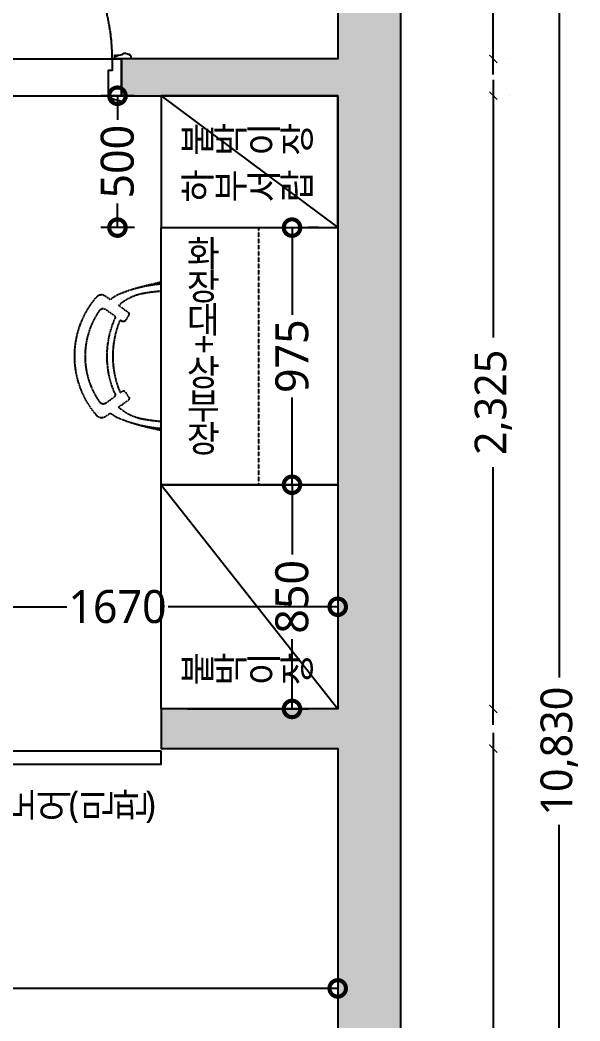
# Model space of a CAD drawing. Header units: millimetres. Extents: x -41292 to 298682, y -22072 to 33155.
# Drawn here: x -26868 to -24744, y 22725 to 26520 of the extents above; entities that cross this region are included whole.
import ezdxf

# ---------------------------------------------------------------- set-up
doc = ezdxf.new("R2010")
doc.units = ezdxf.units.MM
for name, pattern in [('( Hidden )', [0.375, 0.25, -0.125]), ('CONT', [2, 1, 1]), ('DH-HID2', [1.2, 0.8, -0.4]), ('HID1', [0.375, 0.25, -0.125]), ('HIDDEN', [9.525, 6.35, -3.175])]:
    doc.linetypes.add(name, pattern=pattern)
for name, color, linetype in [('0-ELC TEXT', 7, 'Continuous'), ('02-WAL', 2, 'Continuous'), ('06-FUR', 6, 'Continuous'), ('3.기호.계단선', 30, 'Continuous'), ('F-地坪分割线', 251, 'Continuous'), ('FU-FURM', 251, 'DH-HID2'), ('P-门', 4, 'Continuous'), ('S-DIM', 7, 'Continuous'), ('인테리어_가구_사입', 5, 'HID1'), ('인테리어_가구_제작', 6, 'Continuous'), ('인테리어_해치_벽체', 8, 'Continuous')]:
    doc.layers.add(name, color=color, linetype=linetype)
doc.styles.add('HY 울릉도 L', font='@Microsoft JhengHei UI Light.ttf')
doc.styles.add('넥슨고딕', font='@Microsoft JhengHei Light.ttf')
doc.styles.add('코레일둥고', font='@Microsoft JhengHei Light.ttf')
doc.dimstyles.new('50', dxfattribs={"dimscale": 50, "dimtxt": 2.5, "dimasz": 2.5, "dimexe": 1.25, "dimexo": 2, "dimtad": 0, "dimdec": 0, "dimtxsty": '넥슨고딕', "dimblk": 'DOTSMALL', "dimcen": 2.5, "dimclrd": 1, "dimclre": 1, "dimclrt": 2, "dimadec": 0, "dimazin": 0, "dimtfac": 1, "dimtdec": 0, "dimtix": 1, "dimtmove": 0, "dimatfit": 3, "dimldrblk": 'DOTSMALL', "dimfxl": 1.25, "dimarcsym": 0})
doc.dimstyles.new('60', dxfattribs={"dimscale": 60, "dimtxt": 2, "dimasz": 0.5, "dimexe": 1, "dimexo": 1, "dimgap": 1, "dimtad": 0, "dimdec": 0, "dimrnd": 0.05, "dimdsep": 46, "dimlunit": 6, "dimtxsty": 'HY 울릉도 L', "dimblk": 'ARCHTICK', "dimcen": 2.5, "dimdle": 1, "dimclrd": 1, "dimclre": 1, "dimclrt": 2, "dimadec": 0, "dimazin": 0, "dimtfac": 1, "dimtdec": 0, "dimtix": 1, "dimtmove": 2, "dimatfit": 3, "dimldrblk": 'ARCHTICK', "dimfxl": 1, "dimlwd": -1, "dimlwe": -1, "dimarcsym": 0})

# ---------------------------------------------------------------- blocks, each defined once
blk = doc.blocks.new('책상의자')
at = {"layer": '인테리어_가구_사입', "color": 8, "linetype": '( Hidden )', "ltscale": 5}
for p, q in [((113786.8, 53823.7), (113807.4, 53809.3)), ((113838.2, 53786.6), (113874.9, 53760.9)), ((113788.9, 53772.6), (113820.9, 53749.4)), ((113877.5, 53748.9), (113865.7, 53729.5)), ((113846.1, 53731.5), (113852.8, 53726.8)), ((113788.4, 53415.1), (113820.7, 53437.8)), ((113845.5, 53456.1), (113852.2, 53460.8)), ((113876.9, 53438.7), (113865.1, 53458.1)), ((113839.2, 53400.4), (113874.3, 53426.6)), ((113786.3, 53363.9), (113807.5, 53378.7))]:
    blk.add_line(p, q, dxfattribs=at)
for centre, radius, start, end in [((114046, 53333.6), 537.1, 94.9511, 113.2594), ((114223.6, 52767.3), 1130.5, 101.4265, 106.4653), ((114017.1, 53593.5), 344.7, 138.9979, 220.9366), ((113774.1, 53804.9), 22.6, 55.9255, 139.2632), ((113889.8, 53714), 126, 116.2601, 130.7423), ((113965.2, 53647.6), 188.2, 97.4888, 132.391), ((114031, 53338.1), 504.3, 93.5561, 100.3197), ((114017.1, 53593.5), 304.1, 145.1572, 214.759), ((113780.5, 53760.4), 14.6, 55.4796, 152.3609), ((113813.6, 53739.7), 12, 333.6604, 52.9211), ((113869.7, 53753.5), 9.04, 328.7055, 55.0134), ((114150.9, 53593.5), 355.5, 156.6602, 203.3178), ((114173.5, 53593.5), 355.5, 157.1535, 202.7371), ((113858, 53734.2), 9.04, 235.0126, 328.706), ((113813.5, 53447.4), 12, 307.105, 26.3658), ((113857.4, 53453.4), 9.04, 31.3201, 125.0127), ((113869.2, 53434), 9.04, 305.0127, 31.3206), ((113780, 53427.3), 14.6, 207.6657, 304.5466), ((113965.2, 53540.1), 188.2, 227.9325, 262.5373), ((113773.6, 53382.6), 22.6, 220.7632, 304.1005), ((113890, 53474), 126, 229.1315, 243.7661), ((114045.9, 53854), 537.1, 246.7667, 265.0616), ((114223.3, 54420.5), 1130.5, 253.5608, 258.593), ((114030.8, 53849.6), 504.3, 259.7064, 266.4572)]:
    blk.add_arc(centre, radius, start, end, dxfattribs=at)
blk = doc.blocks.new('_ArchTick')
at = {"color": 0, "linetype": 'ByBlock', "const_width": 0.15}
blk.add_lwpolyline([(-0.5, -0.5), (0.5, 0.5)], dxfattribs=at)
blk = doc.blocks.new('*D71')
at = {"layer": '3.기호.계단선', "color": 1, "transparency": 16777216}
for p, q in [((-25073.1, 29223.4), (-25073.1, 28014.9)), ((-25013.1, 29163.4), (-25013.1, 29163.4)), ((-25073.1, 26313.4), (-25073.1, 27521.9)), ((-25013.1, 26373.4), (-25013.1, 26373.4))]:
    blk.add_line(p, q, dxfattribs=at)
at = {"layer": 'Defpoints', "color": 0, "transparency": 16777216}
for p in [(-25073.1, 29163.4), (-25073.1, 26373.4), (-25073.1, 26373.4)]:
    blk.add_point(p, dxfattribs=at)
at = {"layer": '3.기호.계단선', "color": 1, "transparency": 16777216, "xscale": 30, "yscale": 30, "zscale": 30}
for p, rotation in [((-25073.1, 29163.4), 90), ((-25073.1, 26373.4), 270)]:
    blk.add_blockref('_ArchTick', p, dxfattribs=dict(at, rotation=rotation))
at = {"layer": '3.기호.계단선', "color": 2, "transparency": 16777216, "insert": (-25073.1, 27768.4), "char_height": 120, "attachment_point": 5, "rotation": 90, "style": 'HY 울릉도 L'}
blk.add_mtext('2,790', dxfattribs=at)
blk = doc.blocks.new('*D72')
at = {"layer": '3.기호.계단선', "color": 1, "transparency": 16777216}
for p, q in [((-25073.1, 26293.4), (-25073.1, 25316.5)), ((-25013.1, 26233.4), (-25013.1, 26233.4)), ((-25073.1, 23848.4), (-25073.1, 24825.3)), ((-25013.1, 23908.4), (-25013.1, 23908.4))]:
    blk.add_line(p, q, dxfattribs=at)
at = {"layer": 'Defpoints', "color": 0, "transparency": 16777216}
for p in [(-25073.1, 26233.4), (-25073.1, 23908.4), (-25073.1, 23908.4)]:
    blk.add_point(p, dxfattribs=at)
at = {"layer": '3.기호.계단선', "color": 1, "transparency": 16777216, "xscale": 30, "yscale": 30, "zscale": 30}
for p, rotation in [((-25073.1, 26233.4), 90), ((-25073.1, 23908.4), 270)]:
    blk.add_blockref('_ArchTick', p, dxfattribs=dict(at, rotation=rotation))
at = {"layer": '3.기호.계단선', "color": 2, "transparency": 16777216, "insert": (-25073.1, 25070.9), "char_height": 120, "attachment_point": 5, "rotation": 90, "style": 'HY 울릉도 L'}
blk.add_mtext('2,325', dxfattribs=at)
blk = doc.blocks.new('*D73')
at = {"layer": '3.기호.계단선', "color": 1, "transparency": 16777216}
for p, q in [((-25073.1, 23818.4), (-25073.1, 22169.1)), ((-25013.1, 23758.4), (-25013.1, 23758.4)), ((-25073.1, 20028.4), (-25073.1, 21677.7)), ((-25013.1, 20088.4), (-25013.1, 20088.4))]:
    blk.add_line(p, q, dxfattribs=at)
at = {"layer": 'Defpoints', "color": 0, "transparency": 16777216}
for p in [(-25073.1, 23758.4), (-25073.1, 20088.4), (-25073.1, 20088.4)]:
    blk.add_point(p, dxfattribs=at)
at = {"layer": '3.기호.계단선', "color": 1, "transparency": 16777216, "xscale": 30, "yscale": 30, "zscale": 30}
for p, rotation in [((-25073.1, 23758.4), 90), ((-25073.1, 20088.4), 270)]:
    blk.add_blockref('_ArchTick', p, dxfattribs=dict(at, rotation=rotation))
at = {"layer": '3.기호.계단선', "color": 2, "transparency": 16777216, "insert": (-25073.1, 21923.4), "char_height": 120, "attachment_point": 5, "rotation": 90, "style": 'HY 울릉도 L'}
blk.add_mtext('3,670', dxfattribs=at)
blk = doc.blocks.new('*D75')
at = {"layer": '3.기호.계단선', "color": 1, "transparency": 16777216}
for p, q in [((-24823.1, 29223.4), (-24823.1, 24027.7)), ((-25013.1, 29163.4), (-24763.1, 29163.4)), ((-24823.1, 18273.4), (-24823.1, 23469.2)), ((-25013.1, 18333.4), (-24763.1, 18333.4))]:
    blk.add_line(p, q, dxfattribs=at)
at = {"layer": 'Defpoints', "color": 0, "transparency": 16777216}
for p in [(-25073.1, 29163.4), (-25073.1, 18333.4), (-24823.1, 18333.4)]:
    blk.add_point(p, dxfattribs=at)
at = {"layer": '3.기호.계단선', "color": 1, "transparency": 16777216, "xscale": 30, "yscale": 30, "zscale": 30}
for p, rotation in [((-24823.1, 29163.4), 90), ((-24823.1, 18333.4), 270)]:
    blk.add_blockref('_ArchTick', p, dxfattribs=dict(at, rotation=rotation))
at = {"layer": '3.기호.계단선', "color": 2, "transparency": 16777216, "insert": (-24823.1, 23748.4), "char_height": 120, "attachment_point": 5, "rotation": 90, "style": 'HY 울릉도 L'}
blk.add_mtext('10,830', dxfattribs=at)
blk = doc.blocks.new('shdushs')
at = {"layer": '인테리어_해치_벽체'}
h = blk.add_hatch(color=256, dxfattribs=at)
h.dxf.hatch_style = 1
h.paths.add_polyline_path([(278642.7, 3821.1), (279542.7, 3821.1), (279542.7, 3081.1), (278642.7, 3081.1)], flags=16)
h.paths.add_polyline_path([(277152.7, 3961.1), (277872.7, 3961.1), (277872.7, 151.1), (277922.7, 151.1), (277922.7, 11.1), (277732.7, 11.1), (277732.7, 3821.1), (277732.7, 3821.1), (277732.7, 3821.1), (277152.7, 3821.1)])
h.paths.add_polyline_path([(273717.7, 4561.1), (275322.7, 4561.1), (275322.7, 3821.1), (275272.7, 3821.1), (275272.7, 2461.1), (275322.7, 2461.1), (275322.7, 2321.1), (274602.7, 2321.1), (274602.7, -758.9), (274652.7, -758.9), (274652.7, -898.9), (274462.7, -898.9), (274462.7, 2321.1), (274362.7, 2321.1), (274362.7, 2461.1), (275132.7, 2461.1), (275132.7, 4321.1), (273717.7, 4321.1)])
h.paths.add_polyline_path([(271533.2, 3011.1), (271533.2, 2871.1), (272442.7, 2871.1), (272442.7, 2321.1), (272632.7, 2321.1), (272632.7, 2461.1), (272582.7, 2461.1), (272582.7, 3011.1)])
h.paths.add_polyline_path([(268942.7, 1846.1), (268942.7, 1716.1), (269342.7, 1716.1), (269342.7, -898.9), (271112.7, -906.8), (271112.7, -766.8), (269482.7, -758.9), (269482.7, 2871.1), (270375.8, 2871.1), (270375.8, 3011.1), (269482.7, 3011.1), (269482.7, 4321.1), (270617.7, 4321.1), (270617.7, 4561.1), (269342.7, 4561.1), (269342.7, 1846.1)])
h.paths.add_polyline_path([(276332.7, -2313.9), (277872.7, -2313.9), (277872.7, -2463.9), (276332.7, -2463.9)])
h.paths.add_polyline_path([(275552.7, -898.9), (275552.7, -758.9), (277872.7, -758.9), (277872.7, -898.9)])
h.paths.add_polyline_path([(270682.7, -2463.9), (270342.7, -2463.9), (270342.7, -2313.9), (270682.7, -2313.9)])
h.paths.add_polyline_path([(269842.7, -6133.9), (270682.7, -6133.9), (270682.7, -6283.9), (269842.7, -6283.9)])
h.paths.add_polyline_path([(275142.7, -6283.9), (275681.3, -6283.9), (275681.3, -6133.9), (275382.7, -6133.9), (275382.7, -2463.9), (275432.7, -2463.9), (275432.7, -2313.9), (275142.7, -2313.9), (275142.7, -6283.9)])
h.paths.add_polyline_path([(278812.7, -7888.9), (278812.7, -8128.9), (279782.7, -8128.9), (279782.7, 3961.1), (278502.7, 3961.1), (278502.7, 2941.1), (279542.7, 2941.1), (279542.7, 151.1), (278722.7, 151.1), (278722.7, 11.1), (279542.7, 11.1), (279542.7, -2313.9), (278872.7, -2313.9), (278872.7, -2463.9), (279542.7, -2463.9), (279542.7, -6133.9), (278812.7, -6133.9), (278812.7, -6283.9), (279542.7, -6283.9), (279542.7, -7888.9)])
h.paths.add_polyline_path([(274612.7, -7888.9), (276112.7, -7888.9), (276112.7, -8128.9), (274612.7, -8128.9)])
h.paths.add_polyline_path([(270167.7, -7288.9), (270682.7, -7288.9), (270682.7, -7888.9), (271212.7, -7888.9), (271212.7, -8128.9), (270167.7, -8128.9)])
h.paths.add_polyline_path([(267542.7, -7288.9), (267282.7, -7288.9), (267282.7, -7528.9), (267782.7, -7528.9), (267782.7, -6283.9), (268382.7, -6283.9), (268382.7, -6133.9), (267782.7, -6133.9), (267782.7, -2463.9), (269442.7, -2463.9), (269442.7, -2313.9), (267442.7, -2313.9), (267442.7, -2463.9), (267542.7, -2463.9), (267542.7, -6133.9), (266942.7, -6133.9), (266942.7, -6283.9), (267542.7, -6283.9)])
h.paths.add_polyline_path([(266372.7, 1716.1), (265697.7, 1716.1), (265697.7, -763.9), (266507.7, -763.9), (266507.7, -893.9), (265697.7, -893.9), (265697.7, -2313.9), (266542.7, -2313.9), (266542.7, -2463.9), (264582.7, -2463.9), (264582.7, -6133.9), (265182.7, -6133.9), (265182.7, -6283.9), (264582.7, -6283.9), (264582.7, -7288.9), (265182.7, -7288.9), (265182.7, -7528.9), (264342.7, -7528.9), (264342.7, -2313.9), (265547.7, -2313.9), (265547.7, 1846.1), (266152.7, 1846.1), (266152.7, 2277.9), (266292.7, 2277.9), (266292.7, 1846.1), (266372.7, 1846.1)])
h.paths.add_polyline_path([(266822.7, 1846.1), (268042.7, 1846.1), (268042.7, 1716.1), (267487.7, 1716.1), (267487.7, -893.9), (267307.7, -893.9), (267307.7, -763.9), (267357.7, -763.9), (267357.7, 1716.1), (266822.7, 1716.1)])
h.paths.add_polyline_path([(266342.7, 3961.1), (266152.7, 3961.1), (266152.7, 3177.9), (266292.7, 3177.9), (266292.7, 3821.1), (266342.7, 3821.1)])
at = {"layer": '02-WAL'}
blk.add_lwpolyline([(278812.7, -7888.9), (278812.7, -8128.9), (279782.7, -8128.9), (279782.7, 3961.1), (278502.7, 3961.1), (278502.7, 2941.1), (279542.7, 2941.1), (279542.7, 151.1), (278722.7, 151.1), (278722.7, 11.1), (279542.7, 11.1), (279542.7, -2313.9), (278872.7, -2313.9), (278872.7, -2463.9), (279542.7, -2463.9), (279542.7, -6133.9), (278812.7, -6133.9), (278812.7, -6283.9), (279542.7, -6283.9), (279542.7, -7888.9), (278812.7, -7888.9)], dxfattribs=at)
blk = doc.blocks.new('_DotSmall')
at = {"color": 0, "linetype": 'ByBlock', "const_width": 0.5}
blk.add_lwpolyline([(-0.0625, 0, 1), (0.0625, 0, 1)], format="xyb", close=True, dxfattribs=at)
blk = doc.blocks.new('*D84')
at = {"layer": 'Defpoints', "color": 0, "transparency": 16777216}
for p in [(-27333.1, 24295.8), (-25663.1, 24295.8), (-25663.1, 24295.8)]:
    blk.add_point(p, dxfattribs=at)
at = {"layer": 'S-DIM', "color": 1, "lineweight": -2, "transparency": 16777216}
for p, q in [((-27333.1, 24395.8), (-27333.1, 24358.3)), ((-25663.1, 24395.8), (-25663.1, 24358.3)), ((-27333.1, 24295.8), (-26690.4, 24295.8)), ((-25663.1, 24295.8), (-26305.9, 24295.8))]:
    blk.add_line(p, q, dxfattribs=at)
at = {"layer": 'S-DIM', "color": 1, "lineweight": -2, "transparency": 16777216, "xscale": 125, "yscale": 125, "zscale": 125, "rotation": 180}
blk.add_blockref('_DotSmall', (-27333.1, 24295.8), dxfattribs=at)
at = {"layer": 'S-DIM', "color": 1, "lineweight": -2, "transparency": 16777216, "xscale": 125, "yscale": 125, "zscale": 125}
blk.add_blockref('_DotSmall', (-25663.1, 24295.8), dxfattribs=at)
at = {"layer": 'S-DIM', "color": 2, "transparency": 16777216, "insert": (-26498.1, 24295.8), "char_height": 125, "attachment_point": 5, "style": '넥슨고딕'}
blk.add_mtext('1670', dxfattribs=at)
blk = doc.blocks.new('*D111')
at = {"layer": 'Defpoints', "color": 0, "transparency": 16777216}
for p in [(-26333.1, 26233.4), (-26498.4, 25733.4), (-26333.1, 25733.4)]:
    blk.add_point(p, dxfattribs=at)
at = {"layer": 'S-DIM', "color": 1, "lineweight": -2, "transparency": 16777216}
for p, q in [((-26433.1, 26233.4), (-26560.9, 26233.4)), ((-26498.4, 26233.4), (-26498.4, 26141.8)), ((-26498.4, 25733.4), (-26498.4, 25825)), ((-26433.1, 25733.4), (-26560.9, 25733.4))]:
    blk.add_line(p, q, dxfattribs=at)
at = {"layer": 'S-DIM', "color": 1, "lineweight": -2, "transparency": 16777216, "xscale": 125, "yscale": 125, "zscale": 125}
for p, rotation in [((-26498.4, 26233.4), 90), ((-26498.4, 25733.4), 270)]:
    blk.add_blockref('_DotSmall', p, dxfattribs=dict(at, rotation=rotation))
at = {"layer": 'S-DIM', "color": 2, "transparency": 16777216, "insert": (-26498.4, 25983.4), "char_height": 125, "attachment_point": 5, "rotation": 90, "style": '넥슨고딕'}
blk.add_mtext('500', dxfattribs=at)
blk = doc.blocks.new('*D112')
at = {"layer": 'Defpoints', "color": 0, "transparency": 16777216}
for p in [(-26333.1, 24758.4), (-26333.1, 23908.4), (-25836.4, 23908.4)]:
    blk.add_point(p, dxfattribs=at)
at = {"layer": 'S-DIM', "color": 1, "lineweight": -2, "transparency": 16777216}
for p, q in [((-26233.1, 24758.4), (-25773.9, 24758.4)), ((-25836.4, 24758.4), (-25836.4, 24494.2)), ((-25836.4, 23908.4), (-25836.4, 24172.6)), ((-26233.1, 23908.4), (-25773.9, 23908.4))]:
    blk.add_line(p, q, dxfattribs=at)
at = {"layer": 'S-DIM', "color": 1, "lineweight": -2, "transparency": 16777216, "xscale": 125, "yscale": 125, "zscale": 125}
for p, rotation in [((-25836.4, 24758.4), 90), ((-25836.4, 23908.4), 270)]:
    blk.add_blockref('_DotSmall', p, dxfattribs=dict(at, rotation=rotation))
at = {"layer": 'S-DIM', "color": 2, "transparency": 16777216, "insert": (-25836.4, 24333.4), "char_height": 125, "attachment_point": 5, "rotation": 90, "style": '넥슨고딕'}
blk.add_mtext('850', dxfattribs=at)
blk = doc.blocks.new('*D113')
at = {"layer": 'Defpoints', "color": 0, "transparency": 16777216}
for p in [(-25836.4, 25733.4), (-25836.4, 25733.4), (-25836.4, 24758.4)]:
    blk.add_point(p, dxfattribs=at)
at = {"layer": 'S-DIM', "color": 1, "lineweight": -2, "transparency": 16777216}
for p, q in [((-25836.4, 25733.4), (-25836.4, 25402.9)), ((-25736.4, 25733.4), (-25773.9, 25733.4)), ((-25836.4, 24758.4), (-25836.4, 25088.9)), ((-25736.4, 24758.4), (-25773.9, 24758.4))]:
    blk.add_line(p, q, dxfattribs=at)
at = {"layer": 'S-DIM', "color": 1, "lineweight": -2, "transparency": 16777216, "xscale": 125, "yscale": 125, "zscale": 125}
for p, rotation in [((-25836.4, 25733.4), 90), ((-25836.4, 24758.4), 270)]:
    blk.add_blockref('_DotSmall', p, dxfattribs=dict(at, rotation=rotation))
at = {"layer": 'S-DIM', "color": 2, "transparency": 16777216, "insert": (-25836.4, 25245.9), "char_height": 125, "attachment_point": 5, "rotation": 90, "style": '넥슨고딕'}
blk.add_mtext('975', dxfattribs=at)
blk = doc.blocks.new('*D115')
at = {"layer": 'Defpoints', "color": 0, "transparency": 16777216}
for p in [(-29823.1, 22848.8), (-25663.1, 22848.8), (-25663.1, 22848.8)]:
    blk.add_point(p, dxfattribs=at)
at = {"layer": 'S-DIM', "color": 1, "lineweight": -2, "transparency": 16777216}
for p, q in [((-29823.1, 22948.8), (-29823.1, 22911.3)), ((-25663.1, 22948.8), (-25663.1, 22911.3)), ((-29823.1, 22848.8), (-27939.8, 22848.8)), ((-25663.1, 22848.8), (-27546.5, 22848.8))]:
    blk.add_line(p, q, dxfattribs=at)
at = {"layer": 'S-DIM', "color": 1, "lineweight": -2, "transparency": 16777216, "xscale": 125, "yscale": 125, "zscale": 125, "rotation": 180}
blk.add_blockref('_DotSmall', (-29823.1, 22848.8), dxfattribs=at)
at = {"layer": 'S-DIM', "color": 1, "lineweight": -2, "transparency": 16777216, "xscale": 125, "yscale": 125, "zscale": 125}
blk.add_blockref('_DotSmall', (-25663.1, 22848.8), dxfattribs=at)
at = {"layer": 'S-DIM', "color": 2, "transparency": 16777216, "insert": (-27743.1, 22848.8), "char_height": 125, "attachment_point": 5, "style": '넥슨고딕'}
blk.add_mtext('4160', dxfattribs=at)
blk = doc.blocks.new('ywsp3')
at = {"lineweight": -3}
blk.add_lwpolyline([(-60, 12), (-60, 0), (0, 0), (0, 14), (-3, 14, -1), (-10, 14, -0.128551), (-31, 18.7, 0.3547), (-50, 17), (-55, 17, -0.414214), (-60, 12)], format="xyb", dxfattribs=at)
blk = doc.blocks.new('ydhd1')
blk.add_lwpolyline([(-10.8, 13.6), (-10.8, 70.3, -0.414214), (-7.8, 73.3), (100.7, 73.3, -0.414214), (103.7, 70.3), (103.7, 59, -0.414214), (100.7, 56), (13.8, 56, 0.414214), (10.8, 53), (10.8, 13.6)], format="xyb")
for points in [[(28, 0), (-28, 0), (-28, 8.6), (28, 8.6)], [(15.4, 8.6), (-15.4, 8.6), (-15.4, 13.6), (15.4, 13.6)]]:
    blk.add_lwpolyline(points, close=True)
blk = doc.blocks.new('yqd_1_800_140_ydhd1_ywsp3_45_0_0_3')
at = {"layer": 'F-地坪分割线'}
for p, q in [((-0.5, 0.0875), (0.5, 0.0875)), ((-0.5, -0.0875), (0.5, -0.0875))]:
    blk.add_line(p, q, dxfattribs=at)
at = {"layer": 'P-门'}
for points in [[(-0.45625, 0.0875), (-0.4, 0.0875), (-0.4, 1), (-0.45625, 1)], [(-0.5, 0.0875), (-0.45625, 0.0875), (-0.45625, 0.03125), (-0.4375, 0.03125), (-0.4375, -0.0875), (-0.5, -0.0875)], [(0.5, 0.0875), (0.45625, 0.0875), (0.45625, 0.03125), (0.4375, 0.03125), (0.4375, -0.0875), (0.5, -0.0875)]]:
    blk.add_lwpolyline(points, close=True, dxfattribs=at)
at = {"layer": 'P-门', "linetype": 'HIDDEN', "ltscale": 15}
blk.add_arc((-0.45625, 0.0875), 0.9125, 0, 90, dxfattribs=at)
at = {"layer": 'P-门', "yscale": 0.00125, "zscale": 0.00125}
for p, xscale, rotation in [((-0.45625, 0.875), -0.00125, 90.00000000000593), ((-0.4, 0.875), 0.00125, 270.0000000000178)]:
    blk.add_blockref('ydhd1', p, dxfattribs=dict(at, xscale=xscale, rotation=rotation))
at = {"layer": 'P-门', "zscale": 0.00125}
for p, xscale, yscale in [((-0.46875, 0.0875), 0.00125, 0.00125), ((0.46875, 0.0875), -0.00125, 0.00125), ((-0.45, -0.0875), 0.00125, -0.00125), ((0.45, -0.0875), -0.00125, -0.00125)]:
    blk.add_blockref('ywsp3', p, dxfattribs=dict(at, xscale=xscale, yscale=yscale))
blk = doc.blocks.new('sheisdxse')
blk.add_line((346275.6, -29848.9), (346275.6, -29988.9))
at = {"layer": 'P-门', "xscale": 800, "yscale": 800, "zscale": 800}
blk.add_blockref('yqd_1_800_140_ydhd1_ywsp3_45_0_0_3', (345875.6, -29918.9), dxfattribs=at)

msp = doc.modelspace()

# ---------------------------------------------------------------- linework, layer by layer
at = {"layer": '06-FUR'}
for points in [[(-26333.14, 26233.42), (-26333.14, 25733.42), (-25663.14, 25733.42), (-25663.14, 26233.42), (-26333.14, 26233.42)], [(-26333.14, 26233.42), (-25663.14, 25733.42)], [(-26333.14, 24758.42), (-26333.14, 25733.42), (-25663.14, 25733.42), (-25663.14, 24758.42), (-26333.14, 24758.42)], [(-26333.14, 23908.42), (-26333.14, 24758.42), (-25663.14, 24758.42), (-25663.14, 23908.42), (-26333.14, 23908.42)], [(-26333.14, 24758.42), (-25663.14, 23908.42)]]:
    msp.add_lwpolyline(points, dxfattribs=at)
at = {"layer": 'FU-FURM'}
msp.add_lwpolyline([(-25963.14, 25733.42), (-25963.14, 24758.42)], dxfattribs=at)
at = {"layer": 'P-门'}
msp.add_lwpolyline([(-26333.14, 23748.42), (-27333.14, 23748.42), (-27333.14, 23698.42), (-26333.14, 23698.42), (-26333.14, 23748.42)], dxfattribs=at)

# ---------------------------------------------------------------- block references
msp.add_blockref('shdushs', (-305205.87, 26222.34))
at = {"layer": '인테리어_가구_제작', "color": 8, "linetype": 'CONT', "ltscale": 200, "xscale": -1, "rotation": 180}
msp.add_blockref('책상의자', (-140332.83, 78839.43), dxfattribs=at)

# ---------------------------------------------------------------- texts
at = {"layer": '0-ELC TEXT', "style": '코레일둥고'}
for s, p in [('붙박이장', (-26263.9, 26022.21)), ('하부서랍', (-26263.9, 25844.71)), ('붙박이장', (-26263.9, 24014.21)), ('슬라이딩도어(민판)', (-27435.69, 23498.17))]:
    msp.add_text(s, height=100, dxfattribs=at).set_placement(p)
msp.add_text('화장대+상부장', height=100, rotation=270, dxfattribs=at).set_placement((-26219.13, 25705.15))

# ---------------------------------------------------------------- dimensions: what is measured, and where the dimension line sits
at = {"layer": '3.기호.계단선'}
for base, p1, p2, picture, middle in [((-25073.14, 26373.42), (-25073.14, 29163.42), (-25073.14, 26373.42), '*D71', (-25073.14, 27768.42)), ((-24823.14, 18333.42), (-25073.14, 29163.42), (-25073.14, 18333.42), '*D75', (-24823.14, 23748.42)), ((-25073.14, 23908.42), (-25073.14, 26233.42), (-25073.14, 23908.42), '*D72', (-25073.14, 25070.92)), ((-25073.14, 20088.42), (-25073.14, 23758.42), (-25073.14, 20088.42), '*D73', (-25073.14, 21923.42))]:
    dim = msp.add_linear_dim(base=base, p1=p1, p2=p2, angle=90, dimstyle='60', dxfattribs=at)
    dim.commit()
    dim.dimension.update_dxf_attribs({"geometry": picture, "text_midpoint": middle})
at = {"layer": 'S-DIM'}
for base, p1, p2, picture, middle in [((-26498.37, 25733.42), (-26333.14, 26233.42), (-26333.14, 25733.42), '*D111', (-26498.37, 25983.42)), ((-25836.37, 25733.42), (-25836.37, 24758.42), (-25836.37, 25733.42), '*D113', (-25836.37, 25245.92)), ((-25836.37, 23908.42), (-26333.14, 24758.42), (-26333.14, 23908.42), '*D112', (-25836.37, 24333.42))]:
    dim = msp.add_linear_dim(base=base, p1=p1, p2=p2, angle=90, dimstyle='50', dxfattribs=at)
    dim.commit()
    dim.dimension.update_dxf_attribs({"geometry": picture, "text_midpoint": middle})
for base, p1, p2, picture, middle in [((-25663.14, 24295.84), (-27333.14, 24295.84), (-25663.14, 24295.84), '*D84', (-26498.14, 24295.84)), ((-25663.14, 22848.84), (-29823.14, 22848.84), (-25663.14, 22848.84), '*D115', (-27743.14, 22848.84))]:
    dim = msp.add_linear_dim(base=base, p1=p1, p2=p2, dimstyle='50', dxfattribs=at)
    dim.commit()
    dim.dimension.update_dxf_attribs({"geometry": picture, "text_midpoint": middle})

# ---------------------------------------------------------------- next in the draw order: block references
msp.add_blockref('sheisdxse', (-372758.77, 56222.34))

doc.saveas('drawing.dxf')
